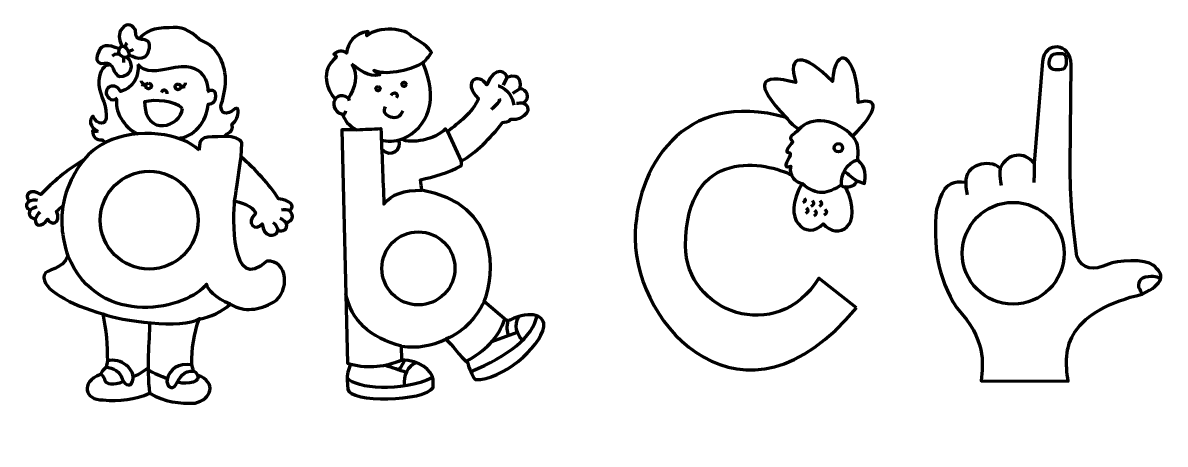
# Model space of a CAD drawing. Header units: centimetres. Extents: x -13.7 to 17.1, y 0.8 to 15.5.
# Drawn here: x -13.67 to -0.58, y 10.66 to 15.5 of the extents above; entities that cross this region are included whole.
import ezdxf

# ---------------------------------------------------------------- set-up
doc = ezdxf.new("R2010")
doc.units = ezdxf.units.CM
doc.header["$MEASUREMENT"] = 0
doc.layers.add('Camada 1', color=7, linetype='Continuous')

msp = doc.modelspace()

# ---------------------------------------------------------------- linework, layer by layer
at = {"layer": 'Camada 1', "color": 1, "lineweight": 70}
for centre, major_axis in [((-12.23259, 14.77206), (0, 0.03242)), ((-4.32548, 14.06269), (0, 0.04803)), ((-12.22465, 13.23225), (0, 0.56104)), ((-2.32253, 12.85243), (0, 0.5841))]:
    msp.add_ellipse(centre, major_axis=major_axis, ratio=1, dxfattribs=at)
at = {"layer": 'Camada 1', "color": 240, "lineweight": 70}
for centre, major_axis, ratio in [((-9.30427, 14.79039), (0.02354, 0), 0.99957519), ((-9.60209, 14.74043), (0, 0.02354), 0.99957519), ((-9.13952, 12.67926), (0, 0.41886), 1)]:
    msp.add_ellipse(centre, major_axis=major_axis, ratio=ratio, dxfattribs=at)
at = {"layer": 'Camada 1', "lineweight": 70}
for points, knots in [([(-12.81118, 14.25369), (-12.91425, 14.29599), (-12.91777, 14.39525), (-12.86555, 14.42566), (-12.86555, 14.42566), (-12.83088, 14.31763), (-12.6993, 14.30932), (-12.71849, 14.44004), (-12.71849, 14.44004), (-12.71378, 14.57692), (-12.81439, 14.69702), (-12.80143, 14.8347), (-12.80143, 14.8347), (-12.79634, 14.88874), (-12.78464, 15.00495), (-12.67042, 15.01464), (-12.67042, 15.01464), (-12.68563, 15.03252), (-12.71906, 15.0388), (-12.77655, 15.02977), (-12.77655, 15.02977), (-12.82821, 15.04709), (-12.84233, 15.08944), (-12.8017, 15.16829), (-12.8017, 15.16829), (-12.77649, 15.2441), (-12.69925, 15.25489), (-12.56637, 15.19612), (-12.56637, 15.19612), (-12.56254, 15.21124), (-12.55122, 15.22211), (-12.53264, 15.22887), (-12.53264, 15.22887), (-12.56966, 15.2864), (-12.57793, 15.34572), (-12.55343, 15.40709), (-12.55343, 15.40709), (-12.49868, 15.49619), (-12.43146, 15.49091), (-12.38679, 15.41851), (-12.38679, 15.41851), (-12.37189, 15.3965), (-12.39008, 15.32741), (-12.3396, 15.31213), (-12.3396, 15.31213), (-12.27453, 15.39482), (-12.1687, 15.44403), (-11.99596, 15.43828), (-11.99596, 15.43828), (-11.87077, 15.46243), (-11.75576, 15.41531), (-11.6498, 15.30489), (-11.6498, 15.30489), (-11.4677, 15.23674), (-11.37538, 15.08977), (-11.35093, 14.88321), (-11.35093, 14.88321), (-11.3423, 14.77747), (-11.37181, 14.6486), (-11.39551, 14.57217), (-11.39551, 14.57217), (-11.42302, 14.48347), (-11.36424, 14.42355), (-11.27874, 14.48417), (-11.27874, 14.48417), (-11.22434, 14.5297), (-11.19237, 14.5277), (-11.2104, 14.44203), (-11.2104, 14.44203), (-11.21951, 14.39138), (-11.24465, 14.35677), (-11.27621, 14.32856), (-11.27621, 14.32856), (-11.26238, 14.28613), (-11.27444, 14.24997), (-11.33116, 14.22464), (-11.33116, 14.22464), (-11.33116, 14.22464), (-11.36154, 14.19318), (-11.36154, 14.19318), (-11.36154, 14.19318), (-11.25139, 14.19072), (-11.17914, 14.16845), (-11.16305, 14.11682), (-11.16305, 14.11682), (-11.16305, 14.11682), (-11.17187, 13.96047), (-11.17187, 13.96047), (-11.17187, 13.96047), (-11.00295, 13.80829), (-10.85194, 13.65013), (-10.7435, 13.47779), (-10.7435, 13.47779), (-10.61714, 13.4531), (-10.5437, 13.41486), (-10.61396, 13.33977), (-10.61396, 13.33977), (-10.56219, 13.27334), (-10.57516, 13.22682), (-10.65439, 13.2007), (-10.65439, 13.2007), (-10.62718, 13.12236), (-10.6937, 13.09381), (-10.74899, 13.11877), (-10.74899, 13.11877), (-10.77292, 13.02483), (-10.92345, 13.03736), (-10.92849, 13.18968), (-10.92849, 13.18968), (-11.00577, 13.09634), (-11.12581, 13.19429), (-11.00533, 13.31067), (-11.00533, 13.31067), (-11.02138, 13.36858), (-11.09824, 13.41714), (-11.24529, 13.4549), (-11.24529, 13.4549), (-11.25989, 13.2915), (-11.29949, 12.37337), (-10.87632, 12.76175), (-10.87632, 12.76175), (-10.63215, 12.78305), (-10.60772, 12.40222), (-10.80133, 12.29283), (-10.80133, 12.29283), (-10.96618, 12.19969), (-11.12696, 12.17195), (-11.29725, 12.26858), (-11.29725, 12.26858), (-11.39666, 12.17645), (-11.51759, 12.12427), (-11.65227, 12.09765), (-11.65227, 12.09765), (-11.71371, 11.92832), (-11.73912, 11.75622), (-11.73505, 11.58185), (-11.73505, 11.58185), (-11.73488, 11.5543), (-11.72362, 11.52714), (-11.71651, 11.50203), (-11.71651, 11.50203), (-11.69212, 11.48974), (-11.67777, 11.47394), (-11.67023, 11.45575), (-11.67023, 11.45575), (-11.44388, 11.36607), (-11.51107, 11.17988), (-11.69976, 11.13429), (-11.69976, 11.13429), (-11.87549, 11.1227), (-12.04955, 11.14818), (-12.22024, 11.24746), (-12.22024, 11.24746), (-12.3858, 11.17621), (-12.56407, 11.15067), (-12.75483, 11.17012), (-12.75483, 11.17012), (-12.96156, 11.16596), (-13.02039, 11.37212), (-12.78185, 11.46242), (-12.78185, 11.46242), (-12.77043, 11.48751), (-12.75252, 11.51484), (-12.71939, 11.5474), (-12.71939, 11.5474), (-12.71939, 11.5474), (-12.70438, 11.61811), (-12.70438, 11.61811), (-12.70438, 11.61811), (-12.70464, 11.79599), (-12.71689, 11.97537), (-12.75747, 12.1583), (-12.75747, 12.1583), (-13.1171, 12.26071), (-13.46959, 12.4373), (-13.42866, 12.60144), (-13.42866, 12.60144), (-13.41197, 12.67909), (-13.21201, 12.65472), (-13.15753, 12.82307), (-13.15753, 12.82307), (-13.2207, 13.01256), (-13.24325, 13.20205), (-13.21573, 13.39154), (-13.21573, 13.39154), (-13.24548, 13.38045), (-13.25732, 13.34821), (-13.28633, 13.33737), (-13.28633, 13.33737), (-13.22656, 13.19066), (-13.35459, 13.16373), (-13.38798, 13.24384), (-13.38798, 13.24384), (-13.45823, 13.14717), (-13.53604, 13.15442), (-13.53072, 13.24858), (-13.53072, 13.24858), (-13.58634, 13.25559), (-13.61552, 13.28716), (-13.5899, 13.34896), (-13.5899, 13.34896), (-13.63352, 13.36771), (-13.65069, 13.41291), (-13.60174, 13.45055), (-13.60174, 13.45055), (-13.67298, 13.53732), (-13.56783, 13.59562), (-13.46589, 13.52682), (-13.46589, 13.52682), (-13.33014, 13.67014), (-13.17562, 13.80622), (-12.97436, 13.92433), (-12.97436, 13.92433), (-12.90699, 14.01122), (-12.83503, 14.06578), (-12.71704, 14.12609), (-12.71704, 14.12609), (-12.7393, 14.13181), (-12.75654, 14.14054), (-12.76525, 14.15438), (-12.76525, 14.15438), (-12.83506, 14.15014), (-12.86982, 14.18712), (-12.8762, 14.25749), (-12.8762, 14.25749), (-12.84816, 14.24622), (-12.82616, 14.24443), (-12.81118, 14.25369)], [0, 0, 0, 0, 0.01724138, 0.01724138, 0.01724138, 0.01724138, 0.03448276, 0.03448276, 0.03448276, 0.03448276, 0.05172414, 0.05172414, 0.05172414, 0.05172414, 0.06896552, 0.06896552, 0.06896552, 0.06896552, 0.0862069, 0.0862069, 0.0862069, 0.0862069, 0.10344828, 0.10344828, 0.10344828, 0.10344828, 0.12068966, 0.12068966, 0.12068966, 0.12068966, 0.13793103, 0.13793103, 0.13793103, 0.13793103, 0.15517241, 0.15517241, 0.15517241, 0.15517241, 0.17241379, 0.17241379, 0.17241379, 0.17241379, 0.18965517, 0.18965517, 0.18965517, 0.18965517, 0.20689655, 0.20689655, 0.20689655, 0.20689655, 0.22413793, 0.22413793, 0.22413793, 0.22413793, 0.24137931, 0.24137931, 0.24137931, 0.24137931, 0.25862069, 0.25862069, 0.25862069, 0.25862069, 0.27586207, 0.27586207, 0.27586207, 0.27586207, 0.29310345, 0.29310345, 0.29310345, 0.29310345, 0.31034483, 0.31034483, 0.31034483, 0.31034483, 0.32758621, 0.32758621, 0.32758621, 0.32758621, 0.34482759, 0.34482759, 0.34482759, 0.34482759, 0.36206897, 0.36206897, 0.36206897, 0.36206897, 0.37931034, 0.37931034, 0.37931034, 0.37931034, 0.39655172, 0.39655172, 0.39655172, 0.39655172, 0.4137931, 0.4137931, 0.4137931, 0.4137931, 0.43103448, 0.43103448, 0.43103448, 0.43103448, 0.44827586, 0.44827586, 0.44827586, 0.44827586, 0.46551724, 0.46551724, 0.46551724, 0.46551724, 0.48275862, 0.48275862, 0.48275862, 0.48275862, 0.5, 0.5, 0.5, 0.5, 0.51724138, 0.51724138, 0.51724138, 0.51724138, 0.53448276, 0.53448276, 0.53448276, 0.53448276, 0.55172414, 0.55172414, 0.55172414, 0.55172414, 0.56896552, 0.56896552, 0.56896552, 0.56896552, 0.5862069, 0.5862069, 0.5862069, 0.5862069, 0.60344828, 0.60344828, 0.60344828, 0.60344828, 0.62068966, 0.62068966, 0.62068966, 0.62068966, 0.63793103, 0.63793103, 0.63793103, 0.63793103, 0.65517241, 0.65517241, 0.65517241, 0.65517241, 0.67241379, 0.67241379, 0.67241379, 0.67241379, 0.68965517, 0.68965517, 0.68965517, 0.68965517, 0.70689655, 0.70689655, 0.70689655, 0.70689655, 0.72413793, 0.72413793, 0.72413793, 0.72413793, 0.74137931, 0.74137931, 0.74137931, 0.74137931, 0.75862069, 0.75862069, 0.75862069, 0.75862069, 0.77586207, 0.77586207, 0.77586207, 0.77586207, 0.79310345, 0.79310345, 0.79310345, 0.79310345, 0.81034483, 0.81034483, 0.81034483, 0.81034483, 0.82758621, 0.82758621, 0.82758621, 0.82758621, 0.84482759, 0.84482759, 0.84482759, 0.84482759, 0.86206897, 0.86206897, 0.86206897, 0.86206897, 0.87931034, 0.87931034, 0.87931034, 0.87931034, 0.89655172, 0.89655172, 0.89655172, 0.89655172, 0.9137931, 0.9137931, 0.9137931, 0.9137931, 0.93103448, 0.93103448, 0.93103448, 0.93103448, 0.94827586, 0.94827586, 0.94827586, 0.94827586, 0.96551724, 0.96551724, 0.96551724, 0.96551724, 1, 1, 1, 1]), ([(-9.91271, 11.57929), (-9.91271, 11.57929), (-9.95215, 11.59273), (-9.95215, 11.59273), (-9.95215, 11.59273), (-9.95215, 11.59273), (-10.01535, 14.26989), (-10.01535, 14.26989), (-10.01535, 14.26989), (-10.01535, 14.26989), (-9.8471, 14.26989), (-9.8471, 14.26989), (-9.8471, 14.26989), (-9.9433, 14.31668), (-9.98408, 14.37676), (-10.00934, 14.45016), (-10.00934, 14.45016), (-10.06555, 14.45007), (-10.14503, 14.54143), (-10.09318, 14.61784), (-10.09318, 14.61784), (-10.1846, 14.72489), (-10.27506, 14.94205), (-10.08059, 15.10416), (-10.08059, 15.10416), (-10.07665, 15.11674), (-10.09417, 15.12824), (-10.10789, 15.13646), (-10.10789, 15.13646), (-10.06232, 15.17782), (-10.00865, 15.18382), (-9.96282, 15.14857), (-9.96282, 15.14857), (-9.95353, 15.25708), (-9.8712, 15.38351), (-9.71674, 15.39555), (-9.71674, 15.39555), (-9.72663, 15.37953), (-9.7356, 15.36258), (-9.72849, 15.3461), (-9.72849, 15.3461), (-9.60627, 15.46642), (-9.26138, 15.42887), (-9.21892, 15.34059), (-9.21892, 15.34059), (-9.12413, 15.29255), (-9.01202, 15.20863), (-8.98777, 15.1544), (-8.98777, 15.1544), (-9.01757, 15.11341), (-9.05563, 15.06251), (-9.08956, 15.03637), (-9.08956, 15.03637), (-8.90248, 14.63309), (-9.02303, 14.29045), (-9.32563, 14.16103), (-9.32563, 14.16103), (-9.2322, 14.10289), (-8.93978, 14.15378), (-8.82849, 14.28168), (-8.82849, 14.28168), (-8.82849, 14.28168), (-8.8055, 14.2478), (-8.8055, 14.2478), (-8.8055, 14.2478), (-8.67255, 14.35346), (-8.52918, 14.45912), (-8.45131, 14.62282), (-8.45131, 14.62282), (-8.65118, 14.83397), (-8.44324, 14.93051), (-8.35436, 14.78297), (-8.35436, 14.78297), (-8.26713, 15.02605), (-8.11589, 14.92234), (-8.1239, 14.86924), (-8.1239, 14.86924), (-7.95434, 14.93085), (-7.96024, 14.78596), (-7.97821, 14.73743), (-7.97821, 14.73743), (-7.8932, 14.74187), (-7.84557, 14.62834), (-7.94066, 14.57623), (-7.94066, 14.57623), (-7.81174, 14.53327), (-7.90756, 14.37869), (-8.08078, 14.38932), (-8.08078, 14.38932), (-8.10528, 14.35522), (-8.15777, 14.35783), (-8.17661, 14.35401), (-8.17661, 14.35401), (-8.31443, 14.1654), (-8.48055, 14.00656), (-8.64815, 13.90875), (-8.64815, 13.90875), (-8.64391, 13.8916), (-8.64076, 13.87282), (-8.64842, 13.8573), (-8.64842, 13.8573), (-8.78941, 13.77707), (-8.96724, 13.72931), (-9.11635, 13.69529), (-9.11635, 13.69529), (-9.10925, 13.65668), (-9.1032, 13.6137), (-9.10146, 13.57633), (-9.10146, 13.57633), (-8.19489, 13.42051), (-8.25716, 12.59629), (-8.38692, 12.29895), (-8.38692, 12.29895), (-8.38692, 12.29895), (-8.12854, 12.08263), (-8.12854, 12.08263), (-8.12854, 12.08263), (-8.11497, 12.0836), (-8.10088, 12.08186), (-8.0916, 12.0864), (-8.0916, 12.0864), (-7.8385, 12.21018), (-7.68368, 12.12759), (-7.7019, 12.01052), (-7.7019, 12.01052), (-7.74512, 11.76697), (-8.17986, 11.39408), (-8.48782, 11.4037), (-8.48782, 11.4037), (-8.51187, 11.42632), (-8.52559, 11.46041), (-8.53817, 11.4945), (-8.53817, 11.4945), (-8.55608, 11.52448), (-8.57283, 11.56707), (-8.57238, 11.5959), (-8.57238, 11.5959), (-8.6674, 11.674), (-8.74865, 11.80602), (-8.8253, 11.86576), (-8.8253, 11.86576), (-8.98206, 11.79457), (-9.15373, 11.75781), (-9.33114, 11.78873), (-9.33114, 11.78873), (-9.33114, 11.78873), (-9.32978, 11.62912), (-9.32978, 11.62912), (-9.32978, 11.62912), (-9.12373, 11.62824), (-8.99111, 11.51033), (-8.96979, 11.40962), (-8.96979, 11.40962), (-8.96979, 11.40962), (-8.96979, 11.31348), (-8.96979, 11.31348), (-8.96979, 11.31348), (-9.06742, 11.14874), (-9.92921, 11.1366), (-9.94768, 11.29427), (-9.94768, 11.29427), (-9.94768, 11.29427), (-9.95526, 11.39761), (-9.95526, 11.39761), (-9.95526, 11.39761), (-9.95714, 11.45817), (-9.9464, 11.51873), (-9.91271, 11.57929)], [0, 0, 0, 0, 0.02325581, 0.02325581, 0.02325581, 0.02325581, 0.04651163, 0.04651163, 0.04651163, 0.04651163, 0.06976744, 0.06976744, 0.06976744, 0.06976744, 0.09302326, 0.09302326, 0.09302326, 0.09302326, 0.11627907, 0.11627907, 0.11627907, 0.11627907, 0.13953488, 0.13953488, 0.13953488, 0.13953488, 0.1627907, 0.1627907, 0.1627907, 0.1627907, 0.18604651, 0.18604651, 0.18604651, 0.18604651, 0.20930233, 0.20930233, 0.20930233, 0.20930233, 0.23255814, 0.23255814, 0.23255814, 0.23255814, 0.25581395, 0.25581395, 0.25581395, 0.25581395, 0.27906977, 0.27906977, 0.27906977, 0.27906977, 0.30232558, 0.30232558, 0.30232558, 0.30232558, 0.3255814, 0.3255814, 0.3255814, 0.3255814, 0.34883721, 0.34883721, 0.34883721, 0.34883721, 0.37209302, 0.37209302, 0.37209302, 0.37209302, 0.39534884, 0.39534884, 0.39534884, 0.39534884, 0.41860465, 0.41860465, 0.41860465, 0.41860465, 0.44186047, 0.44186047, 0.44186047, 0.44186047, 0.46511628, 0.46511628, 0.46511628, 0.46511628, 0.48837209, 0.48837209, 0.48837209, 0.48837209, 0.51162791, 0.51162791, 0.51162791, 0.51162791, 0.53488372, 0.53488372, 0.53488372, 0.53488372, 0.55813953, 0.55813953, 0.55813953, 0.55813953, 0.58139535, 0.58139535, 0.58139535, 0.58139535, 0.60465116, 0.60465116, 0.60465116, 0.60465116, 0.62790698, 0.62790698, 0.62790698, 0.62790698, 0.65116279, 0.65116279, 0.65116279, 0.65116279, 0.6744186, 0.6744186, 0.6744186, 0.6744186, 0.69767442, 0.69767442, 0.69767442, 0.69767442, 0.72093023, 0.72093023, 0.72093023, 0.72093023, 0.74418605, 0.74418605, 0.74418605, 0.74418605, 0.76744186, 0.76744186, 0.76744186, 0.76744186, 0.79069767, 0.79069767, 0.79069767, 0.79069767, 0.81395349, 0.81395349, 0.81395349, 0.81395349, 0.8372093, 0.8372093, 0.8372093, 0.8372093, 0.86046512, 0.86046512, 0.86046512, 0.86046512, 0.88372093, 0.88372093, 0.88372093, 0.88372093, 0.90697674, 0.90697674, 0.90697674, 0.90697674, 0.93023256, 0.93023256, 0.93023256, 0.93023256, 0.95348837, 0.95348837, 0.95348837, 0.95348837, 1, 1, 1, 1]), ([(-4.11877, 12.22794), (-5.41083, 10.66266), (-6.65009, 12.01489), (-6.65485, 13.01725), (-6.65485, 13.01725), (-6.6587, 13.82722), (-6.11176, 14.74388), (-4.92423, 14.41048), (-4.92423, 14.41048), (-5.30006, 14.80295), (-5.23978, 14.92136), (-4.81373, 14.80992), (-4.81373, 14.80992), (-4.92054, 15.14652), (-4.72177, 15.1612), (-4.39315, 14.82246), (-4.39315, 14.82246), (-4.36653, 15.27269), (-4.10047, 15.13311), (-4.09959, 14.58101), (-4.09959, 14.58101), (-3.85433, 14.64721), (-3.86607, 14.49361), (-4.16275, 14.19448), (-4.16275, 14.19448), (-4.08249, 14.10467), (-4.09753, 14.00828), (-4.10436, 13.92503), (-4.10436, 13.92503), (-4.00168, 13.83464), (-4.01238, 13.73275), (-4.02801, 13.65387), (-4.02801, 13.65387), (-4.02801, 13.65387), (-4.11227, 13.68297), (-4.11227, 13.68297), (-4.11227, 13.68297), (-4.12657, 13.62577), (-4.2066, 13.61293), (-4.24391, 13.61488), (-4.24391, 13.61488), (-4.01734, 13.14807), (-4.34134, 12.99876), (-4.50037, 13.1914), (-4.50037, 13.1914), (-4.68291, 12.98859), (-4.99517, 13.23296), (-4.74063, 13.65236), (-4.74063, 13.65236), (-4.78665, 13.66377), (-4.8376, 13.68997), (-4.8639, 13.75067), (-4.8639, 13.75067), (-5.12657, 13.8897), (-6.0763, 14.10592), (-6.0767, 12.93781), (-6.0767, 12.93781), (-6.07697, 12.17348), (-5.02918, 11.79187), (-4.55077, 12.56656), (-4.55077, 12.56656), (-4.55077, 12.56656), (-4.11877, 12.22794), (-4.11877, 12.22794)], [0, 0, 0, 0, 0.05882353, 0.05882353, 0.05882353, 0.05882353, 0.11764706, 0.11764706, 0.11764706, 0.11764706, 0.17647059, 0.17647059, 0.17647059, 0.17647059, 0.23529412, 0.23529412, 0.23529412, 0.23529412, 0.29411765, 0.29411765, 0.29411765, 0.29411765, 0.35294118, 0.35294118, 0.35294118, 0.35294118, 0.41176471, 0.41176471, 0.41176471, 0.41176471, 0.47058824, 0.47058824, 0.47058824, 0.47058824, 0.52941176, 0.52941176, 0.52941176, 0.52941176, 0.58823529, 0.58823529, 0.58823529, 0.58823529, 0.64705882, 0.64705882, 0.64705882, 0.64705882, 0.70588235, 0.70588235, 0.70588235, 0.70588235, 0.76470588, 0.76470588, 0.76470588, 0.76470588, 0.82352941, 0.82352941, 0.82352941, 0.82352941, 0.88235294, 0.88235294, 0.88235294, 0.88235294, 1, 1, 1, 1]), ([(-2.96809, 12.22652), (-3.1921, 12.56889), (-3.2432, 12.95602), (-3.19989, 13.3551), (-3.19989, 13.3551), (-3.15768, 13.45683), (-3.15501, 13.70414), (-2.86514, 13.66483), (-2.86514, 13.66483), (-2.88457, 13.86159), (-2.59974, 13.94224), (-2.4705, 13.83015), (-2.4705, 13.83015), (-2.37817, 14.01012), (-2.19924, 14.01979), (-2.0815, 13.88664), (-2.0815, 13.88664), (-2.0815, 13.88664), (-1.98759, 15.05102), (-1.98759, 15.05102), (-1.98759, 15.05102), (-1.96364, 15.29044), (-1.66017, 15.27101), (-1.65781, 15.01748), (-1.65781, 15.01748), (-1.65781, 15.01748), (-1.66899, 13.86605), (-1.66899, 13.86605), (-1.66899, 13.86605), (-1.67202, 13.5137), (-1.63762, 13.14886), (-1.59073, 12.81523), (-1.59073, 12.81523), (-1.52904, 12.66317), (-1.40213, 12.64802), (-1.2295, 12.72892), (-1.2295, 12.72892), (-1.1457, 12.76976), (-0.8026, 12.79401), (-0.71878, 12.71462), (-0.71878, 12.71462), (-0.58026, 12.61206), (-0.58986, 12.50325), (-0.84516, 12.38406), (-0.84516, 12.38406), (-1.21922, 12.29208), (-1.48128, 12.15174), (-1.61129, 11.95437), (-1.61129, 11.95437), (-1.73286, 11.77173), (-1.72087, 11.5792), (-1.69202, 11.38543), (-1.69202, 11.38543), (-1.69202, 11.38543), (-2.68849, 11.38983), (-2.68849, 11.38983), (-2.68849, 11.38983), (-2.6701, 11.59767), (-2.62871, 11.86216), (-2.96809, 12.22652)], [0, 0, 0, 0, 0.0625, 0.0625, 0.0625, 0.0625, 0.125, 0.125, 0.125, 0.125, 0.1875, 0.1875, 0.1875, 0.1875, 0.25, 0.25, 0.25, 0.25, 0.3125, 0.3125, 0.3125, 0.3125, 0.375, 0.375, 0.375, 0.375, 0.4375, 0.4375, 0.4375, 0.4375, 0.5, 0.5, 0.5, 0.5, 0.5625, 0.5625, 0.5625, 0.5625, 0.625, 0.625, 0.625, 0.625, 0.6875, 0.6875, 0.6875, 0.6875, 0.75, 0.75, 0.75, 0.75, 0.8125, 0.8125, 0.8125, 0.8125, 0.875, 0.875, 0.875, 0.875, 1, 1, 1, 1])]:
    msp.add_open_spline(points, degree=3, knots=knots, dxfattribs=at)
at = {"layer": 'Camada 1', "color": 1, "lineweight": 70}
for points, knots in [([(-12.53264, 15.22887), (-12.48219, 15.22276), (-12.43296, 15.14526), (-12.46993, 15.11002), (-12.46993, 15.11002), (-12.50066, 15.08073), (-12.59457, 15.11774), (-12.56637, 15.19612)], [0, 0, 0, 0, 0.33333333, 0.33333333, 0.33333333, 0.33333333, 1, 1, 1, 1]), ([(-12.4587, 15.12879), (-12.43954, 15.12508), (-12.2492, 15.01114), (-12.22099, 15.20367), (-12.22099, 15.20367), (-12.20421, 15.31827), (-12.29574, 15.29618), (-12.32867, 15.30985)], [0, 0, 0, 0, 0.33333333, 0.33333333, 0.33333333, 0.33333333, 1, 1, 1, 1]), ([(-12.67042, 15.01464), (-12.61617, 14.98504), (-12.62557, 14.81262), (-12.47478, 14.90819), (-12.47478, 14.90819), (-12.4272, 14.93835), (-12.3968, 15.0302), (-12.48193, 15.10279)], [0, 0, 0, 0, 0.33333333, 0.33333333, 0.33333333, 0.33333333, 1, 1, 1, 1]), ([(-11.55068, 14.71458), (-11.5459, 14.76255), (-11.56154, 15.07782), (-12.00506, 14.96927), (-12.00506, 14.96927), (-12.10876, 14.94389), (-12.27849, 14.9151), (-12.35557, 15.01972)], [0, 0, 0, 0, 0.33333333, 0.33333333, 0.33333333, 0.33333333, 1, 1, 1, 1]), ([(-1.87212, 15.12953), (-1.89579, 15.1116), (-1.90354, 15.07184), (-1.90848, 15.04161), (-1.90848, 15.04161), (-1.91733, 14.98755), (-1.88617, 14.95765), (-1.81718, 14.95544), (-1.81718, 14.95544), (-1.73762, 14.95289), (-1.71251, 14.98027), (-1.71353, 15.05458), (-1.71353, 15.05458), (-1.71397, 15.08653), (-1.71811, 15.11729), (-1.73269, 15.13372), (-1.73269, 15.13372), (-1.74815, 15.15114), (-1.84491, 15.15014), (-1.87212, 15.12953)], [0, 0, 0, 0, 0.16666667, 0.16666667, 0.16666667, 0.16666667, 0.33333333, 0.33333333, 0.33333333, 0.33333333, 0.5, 0.5, 0.5, 0.5, 0.66666667, 0.66666667, 0.66666667, 0.66666667, 1, 1, 1, 1]), ([(-12.35282, 15.01649), (-12.33504, 14.88636), (-12.4134, 14.74142), (-12.5554, 14.70846), (-12.5554, 14.70846), (-12.62541, 14.84887), (-12.79222, 14.72242), (-12.68173, 14.63087), (-12.68173, 14.63087), (-12.65798, 14.6112), (-12.63007, 14.60036), (-12.58806, 14.63544)], [0, 0, 0, 0, 0.25, 0.25, 0.25, 0.25, 0.5, 0.5, 0.5, 0.5, 1, 1, 1, 1]), ([(-11.89026, 14.79324), (-11.90796, 14.79598), (-11.92453, 14.78386), (-11.92727, 14.76617), (-11.92727, 14.76617), (-11.93001, 14.74847), (-11.91789, 14.7319), (-11.90019, 14.72916), (-11.90019, 14.72916), (-11.8825, 14.72642), (-11.86593, 14.73854), (-11.86319, 14.75624), (-11.86319, 14.75624), (-11.86045, 14.77393), (-11.87257, 14.7905), (-11.89026, 14.79324)], [0, 0, 0, 0, 0.2, 0.2, 0.2, 0.2, 0.4, 0.4, 0.4, 0.4, 0.6, 0.6, 0.6, 0.6, 1, 1, 1, 1]), ([(-11.89793, 14.17318), (-11.72175, 14.17318), (-11.55812, 14.36446), (-11.55051, 14.56435), (-11.55051, 14.56435), (-11.49403, 14.56549), (-11.4493, 14.59567), (-11.46581, 14.68683), (-11.46581, 14.68683), (-11.47211, 14.72161), (-11.51697, 14.73419), (-11.56204, 14.70461)], [0, 0, 0, 0, 0.25, 0.25, 0.25, 0.25, 0.5, 0.5, 0.5, 0.5, 1, 1, 1, 1]), ([(-11.84398, 14.51339), (-11.85614, 14.30622), (-12.26768, 14.17181), (-12.27943, 14.58882), (-12.27943, 14.58882), (-12.15793, 14.62201), (-11.93199, 14.60125), (-11.84398, 14.51339)], [0, 0, 0, 0, 0.33333333, 0.33333333, 0.33333333, 0.33333333, 1, 1, 1, 1]), ([(-4.16275, 14.19448), (-4.33967, 14.39088), (-4.64112, 14.43432), (-4.78096, 14.27004), (-4.78096, 14.27004), (-4.83467, 14.20695), (-4.91341, 14.19907), (-4.85282, 14.13583), (-4.85282, 14.13583), (-4.84048, 14.12295), (-4.91249, 14.07483), (-4.91562, 14.02378), (-4.91562, 14.02378), (-4.91669, 14.00645), (-4.88171, 14.00777), (-4.87898, 13.9991), (-4.87898, 13.9991), (-4.86472, 13.95381), (-5.0015, 13.80803), (-4.86954, 13.85022), (-4.86954, 13.85022), (-4.87728, 13.83623), (-4.88284, 13.79397), (-4.8639, 13.75067)], [0, 0, 0, 0, 0.14285714, 0.14285714, 0.14285714, 0.14285714, 0.28571429, 0.28571429, 0.28571429, 0.28571429, 0.42857143, 0.42857143, 0.42857143, 0.42857143, 0.57142857, 0.57142857, 0.57142857, 0.57142857, 0.71428571, 0.71428571, 0.71428571, 0.71428571, 1, 1, 1, 1]), ([(-4.92423, 14.41048), (-4.90409, 14.39173), (-4.89443, 14.36958), (-4.86591, 14.34424), (-4.86591, 14.34424), (-4.84719, 14.32761), (-4.81865, 14.29548), (-4.79474, 14.28852), (-4.79474, 14.28852), (-4.79271, 14.28793), (-4.79161, 14.28624), (-4.79008, 14.28463)], [0, 0, 0, 0, 0.25, 0.25, 0.25, 0.25, 0.5, 0.5, 0.5, 0.5, 1, 1, 1, 1]), ([(-4.24391, 13.61488), (-4.25423, 13.60403), (-4.28697, 13.61575), (-4.28846, 13.63695), (-4.28846, 13.63695), (-4.29748, 13.76532), (-4.2288, 13.88834), (-4.10436, 13.92503)], [0, 0, 0, 0, 0.33333333, 0.33333333, 0.33333333, 0.33333333, 1, 1, 1, 1]), ([(-11.29725, 12.26857), (-11.46975, 12.3348), (-11.55157, 12.44208), (-11.56883, 12.49797), (-11.56883, 12.49797), (-11.7702, 12.22162), (-12.78825, 11.95662), (-13.15753, 12.82307)], [0, 0, 0, 0, 0.33333333, 0.33333333, 0.33333333, 0.33333333, 1, 1, 1, 1]), ([(-0.84516, 12.38406), (-0.84516, 12.38406), (-0.86829, 12.44392), (-0.87693, 12.4516), (-0.87693, 12.4516), (-0.88558, 12.45929), (-0.8995, 12.56592), (-0.8044, 12.58273), (-0.8044, 12.58273), (-0.70929, 12.59955), (-0.66205, 12.58439), (-0.63283, 12.56074)], [0, 0, 0, 0, 0.25, 0.25, 0.25, 0.25, 0.5, 0.5, 0.5, 0.5, 1, 1, 1, 1]), ([(-12.75747, 12.1583), (-12.55613, 12.07952), (-11.84637, 11.97449), (-11.64521, 12.10508), (-11.64521, 12.10508), (-11.64521, 12.10508), (-11.65227, 12.09765), (-11.65227, 12.09765)], [0, 0, 0, 0, 0.33333333, 0.33333333, 0.33333333, 0.33333333, 1, 1, 1, 1]), ([(-12.71939, 11.5474), (-12.64011, 11.54495), (-12.55187, 11.48947), (-12.53459, 11.41372), (-12.53459, 11.41372), (-12.52376, 11.36626), (-12.44082, 11.29498), (-12.41458, 11.38573), (-12.41458, 11.38573), (-12.37478, 11.52333), (-12.55377, 11.65954), (-12.70438, 11.61811)], [0, 0, 0, 0, 0.25, 0.25, 0.25, 0.25, 0.5, 0.5, 0.5, 0.5, 1, 1, 1, 1]), ([(-11.73452, 11.57174), (-11.89438, 11.59385), (-11.98925, 11.52624), (-12.02056, 11.40164), (-12.02056, 11.40164), (-12.03448, 11.34627), (-11.96162, 11.258), (-11.91451, 11.34967), (-11.91451, 11.34967), (-11.87594, 11.4247), (-11.83075, 11.50819), (-11.71651, 11.50203)], [0, 0, 0, 0, 0.25, 0.25, 0.25, 0.25, 0.5, 0.5, 0.5, 0.5, 1, 1, 1, 1]), ([(-12.5204, 11.38377), (-12.52215, 11.3829), (-12.52392, 11.38201), (-12.5257, 11.38112), (-12.5257, 11.38112), (-12.63769, 11.32453), (-12.71464, 11.35273), (-12.72795, 11.38887), (-12.72795, 11.38887), (-12.73728, 11.4142), (-12.74206, 11.44595), (-12.78185, 11.46242)], [0, 0, 0, 0, 0.25, 0.25, 0.25, 0.25, 0.5, 0.5, 0.5, 0.5, 1, 1, 1, 1])]:
    msp.add_open_spline(points, degree=3, knots=knots, dxfattribs=at)
for points in [[(-12.4979, 15.21386), (-12.48823, 15.25218), (-12.4881, 15.25581), (-12.47852, 15.26805)], [(-12.46614, 15.17599), (-12.45367, 15.17883), (-12.42851, 15.17021), (-12.4031, 15.19408)], [(-12.5607, 15.13241), (-12.56102, 15.13236), (-12.62007, 15.15101), (-12.64952, 15.1153)], [(-12.51742, 15.09945), (-12.52042, 15.0946), (-12.5205, 15.04932), (-12.51887, 15.04133)], [(-12.26386, 14.78062), (-12.29264, 14.78709), (-12.32455, 14.81962), (-12.31161, 14.8309)], [(-11.86301, 14.76488), (-11.83358, 14.76686), (-11.79707, 14.79413), (-11.80813, 14.80725)], [(-12.26501, 14.77206), (-12.27116, 14.77508), (-12.31045, 14.78725), (-12.31401, 14.78959)], [(-12.08224, 14.69594), (-12.06705, 14.75351), (-12.01207, 14.71648), (-12.02411, 14.68297)], [(-11.86319, 14.75624), (-11.85664, 14.75828), (-11.81595, 14.76429), (-11.81208, 14.76606)], [(-12.59767, 14.62104), (-12.62971, 14.44394), (-12.46598, 14.26337), (-12.35159, 14.22209)], [(-11.65338, 14.03412), (-11.84054, 14.22947), (-12.36257, 14.30219), (-12.71704, 14.12609)], [(-11.36154, 14.19318), (-11.58783, 14.17604), (-11.65338, 14.21514), (-11.65338, 14.03412)], [(-12.97436, 13.92433), (-12.97438, 13.92414), (-13.16629, 13.69528), (-13.21572, 13.39154)], [(-11.24529, 13.4549), (-11.24556, 13.45649), (-11.19458, 13.78127), (-11.17187, 13.96047)], [(-2.0815, 13.88664), (-2.0815, 13.88664), (-2.08261, 13.7471), (-2.08453, 13.66448)], [(-4.25861, 13.79341), (-4.21078, 13.76054), (-4.16048, 13.71115), (-4.11227, 13.68297)], [(-2.4705, 13.83015), (-2.4705, 13.83015), (-2.48418, 13.75094), (-2.46112, 13.62989)], [(-4.28846, 13.63695), (-4.45384, 13.53122), (-4.56782, 13.50365), (-4.74063, 13.65236)], [(-2.86514, 13.66483), (-2.86514, 13.66483), (-2.86462, 13.56841), (-2.85116, 13.52422)], [(-13.60174, 13.45055), (-13.58547, 13.4639), (-13.52692, 13.46958), (-13.50557, 13.46346)], [(-13.5899, 13.34896), (-13.58946, 13.34899), (-13.53257, 13.38672), (-13.50749, 13.38949)], [(-4.71692, 13.48466), (-4.6967, 13.46559), (-4.7073, 13.44006), (-4.7323, 13.43471)], [(-4.69521, 13.37504), (-4.66457, 13.35526), (-4.67216, 13.31982), (-4.70312, 13.30695)], [(-4.62264, 13.4561), (-4.59611, 13.43109), (-4.61001, 13.39761), (-4.64279, 13.39058)], [(-4.53738, 13.4568), (-4.50675, 13.43703), (-4.51434, 13.40158), (-4.5453, 13.38872)], [(-4.48254, 13.35678), (-4.4519, 13.337), (-4.45949, 13.30156), (-4.49045, 13.28869)], [(-13.53072, 13.24858), (-13.52364, 13.25621), (-13.49569, 13.31667), (-13.47483, 13.32753)], [(-10.6544, 13.2007), (-10.67532, 13.22033), (-10.69939, 13.24688), (-10.72438, 13.25308)], [(-10.61396, 13.33977), (-10.63246, 13.35078), (-10.68658, 13.35179), (-10.70901, 13.34626)], [(-4.59878, 13.34717), (-4.56815, 13.32739), (-4.57574, 13.29195), (-4.6067, 13.27908)], [(-10.80796, 13.206), (-10.77233, 13.19151), (-10.7621, 13.15026), (-10.74899, 13.11876)], [(-12.22182, 12.05503), (-12.22092, 11.83483), (-12.25804, 11.54875), (-12.22024, 11.24746)], [(-12.23907, 11.53475), (-12.31313, 11.47957), (-12.36238, 11.45405), (-12.40917, 11.4333)], [(-12.01744, 11.41316), (-12.09206, 11.44042), (-12.16932, 11.47075), (-12.23138, 11.51362)], [(-11.67023, 11.45575), (-11.6295, 11.38457), (-11.76718, 11.33922), (-11.9022, 11.37323)]]:
    msp.add_open_spline(points, degree=3, dxfattribs=at)
at = {"layer": 'Camada 1', "color": 240, "lineweight": 70}
for points in [[(-9.90334, 15.02139), (-9.82296, 14.90469), (-9.8679, 14.73703), (-9.94313, 14.62853)], [(-8.1239, 14.86924), (-8.1239, 14.86924), (-8.16831, 14.77979), (-8.16831, 14.77979)], [(-10.09318, 14.61784), (-10.05837, 14.68985), (-9.94561, 14.66414), (-9.93216, 14.60637)], [(-9.45181, 14.66785), (-9.41527, 14.72266), (-9.35784, 14.67187), (-9.39225, 14.63519)], [(-8.22595, 14.77306), (-8.22595, 14.77306), (-8.078, 14.74617), (-8.04534, 14.5521)], [(-7.97821, 14.73743), (-7.97821, 14.73743), (-8.06167, 14.6866), (-8.06167, 14.6866)], [(-9.51906, 14.53335), (-9.59018, 14.43628), (-9.3519, 14.33727), (-9.31924, 14.4882)], [(-8.3028, 14.50407), (-8.3028, 14.50407), (-8.18368, 14.59629), (-8.20866, 14.62512)], [(-7.94066, 14.57623), (-7.96594, 14.57395), (-7.99123, 14.57167), (-8.01652, 14.5694)], [(-10.00934, 14.45016), (-9.98515, 14.44629), (-9.97251, 14.46194), (-9.97251, 14.48532)], [(-9.32562, 14.16103), (-9.41173, 14.13241), (-9.49735, 14.12781), (-9.56376, 14.15155)], [(-9.55959, 14.04677), (-9.45672, 13.93152), (-9.3108, 14.06075), (-9.36729, 14.14905)], [(-8.8055, 14.2478), (-8.8055, 14.2478), (-8.64815, 13.90874), (-8.64815, 13.90874)], [(-9.33114, 11.78873), (-9.69856, 11.88212), (-9.91102, 12.08398), (-9.97103, 12.39255)], [(-8.38692, 12.29895), (-8.4736, 12.12483), (-8.59504, 11.96809), (-8.8253, 11.86576)], [(-8.59302, 11.61386), (-8.37902, 11.72808), (-8.22017, 11.88222), (-8.14956, 12.10023)], [(-8.53817, 11.4945), (-8.10284, 11.67935), (-7.83319, 11.88978), (-7.77958, 12.13356)], [(-8.10488, 11.90706), (-8.12372, 11.95474), (-8.12704, 12.01239), (-8.11002, 12.08312)], [(-7.93966, 11.84872), (-8.05909, 11.96239), (-8.01454, 12.08843), (-7.98305, 12.1292)], [(-8.00704, 11.94194), (-8.00704, 11.94194), (-8.30088, 11.83719), (-8.30088, 11.83719)], [(-9.91271, 11.57929), (-9.70804, 11.53113), (-9.51396, 11.5492), (-9.32978, 11.62912)], [(-9.5194, 11.56956), (-9.43614, 11.54138), (-9.36256, 11.51648), (-9.27931, 11.48829)], [(-9.35872, 11.51517), (-9.33704, 11.55269), (-9.31536, 11.59022), (-9.29369, 11.62774)], [(-9.16244, 11.59932), (-9.27076, 11.54894), (-9.31274, 11.45847), (-9.29808, 11.33378)], [(-8.97429, 11.4263), (-9.33973, 11.25079), (-9.85173, 11.30297), (-9.95539, 11.41829)]]:
    msp.add_open_spline(points, degree=3, dxfattribs=at)
for points in [[(-9.08956, 15.03637), (-9.25015, 14.93532), (-9.53742, 14.8919), (-9.64972, 14.95029), (-9.64972, 14.95029), (-9.63231, 14.9384), (-9.61358, 14.91245), (-9.58181, 14.90083), (-9.58181, 14.90083), (-9.71683, 14.85829), (-9.81449, 14.96663), (-9.90334, 15.02139)], [(-9.8471, 14.26989), (-9.7544, 14.27429), (-9.6617, 14.2787), (-9.569, 14.2831), (-9.569, 14.2831), (-9.55747, 13.99361), (-9.54595, 13.70413), (-9.53442, 13.41464), (-9.53442, 13.41464), (-9.45111, 13.53232), (-9.2975, 13.5765), (-9.10146, 13.57633)]]:
    msp.add_open_spline(points, degree=3, knots=[0, 0, 0, 0, 0.25, 0.25, 0.25, 0.25, 0.5, 0.5, 0.5, 0.5, 1, 1, 1, 1], dxfattribs=at)

doc.saveas('drawing.dxf')
